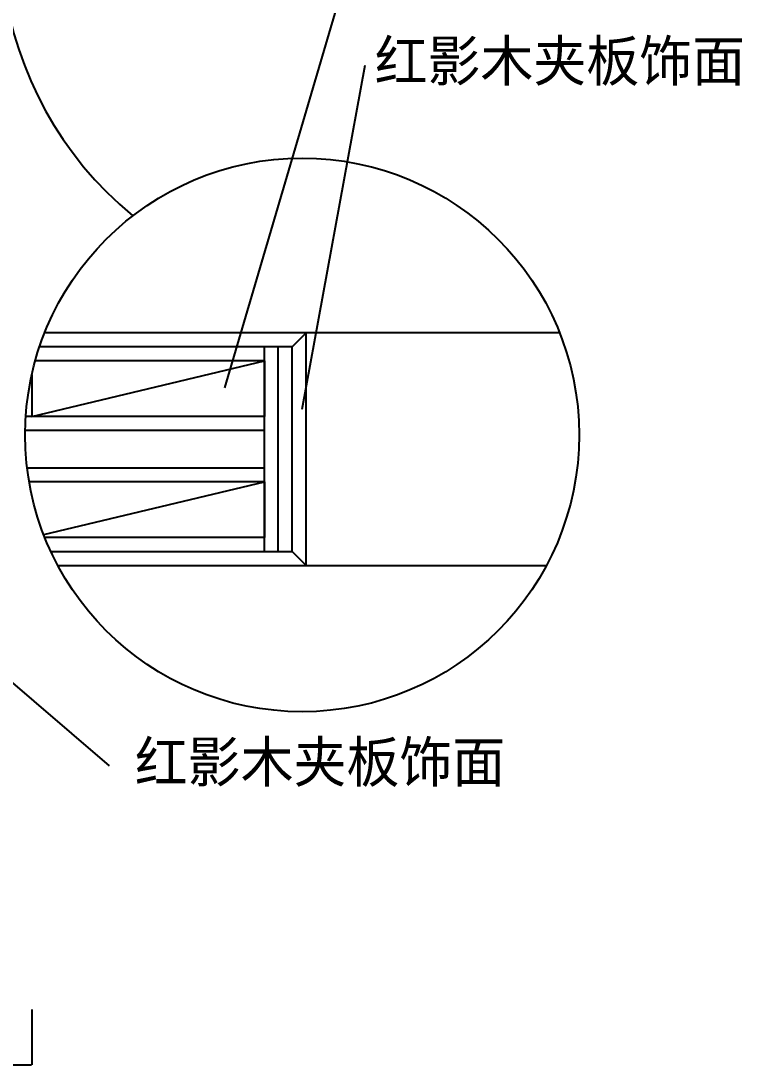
# Model space of a CAD drawing. Header units: metres. Extents: x -105 to 5826, y 5073 to 8638.
# Drawn here: x 4585 to 5826, y 5428 to 7225 of the extents above; entities that cross this region are included whole.
import ezdxf

# ---------------------------------------------------------------- set-up
doc = ezdxf.new("R2010")
doc.units = ezdxf.units.M
for name, color, linetype in [('2', 2, 'Continuous'), ('3', 3, 'Continuous'), ('4', 4, 'Continuous'), ('7', 7, 'Continuous'), ('BH', 3, 'Continuous'), ('DIM', 3, 'Continuous'), ('TEXT', 3, 'Continuous')]:
    doc.layers.add(name, color=color, linetype=linetype)
doc.dimstyles.get("Standard").update_dxf_attribs({"dimtxt": 2.5, "dimasz": 2.5, "dimexe": 1.25, "dimexo": 0.625, "dimtad": 1, "dimcen": 2.5, "dimazin": 3, "dimtfac": 1, "dimtmove": 0, "dimatfit": 3})

# ---------------------------------------------------------------- blocks, each defined once
blk = doc.blocks.new('*D2')
for p, q in [((4255.8, 5523.7), (4255.8, 5428.7)), ((4603.8, 5523.7), (4603.8, 5428.7)), ((4256.05, 5428.7), (4428.3, 5428.7)), ((4431.3, 5428.7), (4603.55, 5428.7))]:
    blk.add_line(p, q)
at = {"layer": 'Defpoints'}
for p in [(4255.8, 5523.7), (4603.8, 5523.7), (4255.8, 5428.7)]:
    blk.add_point(p, dxfattribs=at)
at = {"layer": 'DIM', "insert": (4429.8, 5428.7), "char_height": 1, "attachment_point": 5}
blk.add_mtext('348', dxfattribs=at)

msp = doc.modelspace()

# ---------------------------------------------------------------- linework, layer by layer
at = {"layer": '2'}
for p, q in [((5511.7, 6687.93), (4626.15, 6687.93)), ((5075.98, 6287.93), (5075.98, 6687.93)), ((4648.81, 6287.93), (5489.04, 6287.93))]:
    msp.add_line(p, q, dxfattribs=at)
at = {"layer": '4'}
for p, q in [((5051.98, 6663.93), (5075.98, 6687.93)), ((5051.98, 6663.93), (4617.37, 6663.93)), ((5051.98, 6311.93), (5051.98, 6663.93)), ((4636.84, 6311.93), (5051.98, 6311.93)), ((5051.98, 6311.93), (5075.98, 6287.93))]:
    msp.add_line(p, q, dxfattribs=at)
at = {"layer": '7'}
for p, q in [((5003.98, 6311.93), (5003.98, 6663.93)), ((5027.98, 6311.93), (5027.98, 6663.93)), ((5003.98, 6519.93), (4592.67, 6519.93)), ((4595.97, 6455.93), (5003.98, 6455.93))]:
    msp.add_line(p, q, dxfattribs=at)
at = {"layer": 'BH'}
for p, q in [((5003.98, 6639.93), (4610.01, 6639.93)), ((5003.98, 6543.93), (4593.66, 6543.93)), ((5003.98, 6431.93), (4599.45, 6431.93)), ((5003.98, 6335.93), (4626.5, 6335.93))]:
    msp.add_line(p, q, dxfattribs=at)
msp.add_lwpolyline([(4502.92, 8033.63, -0.61), (4661.33, 7728.91, 0.39), (4777.82, 6889.37, 1.73)], format="xyb", dxfattribs=at)
for points in [[(4603.98, 6615.8), (4603.98, 6543.93), (5003.98, 6639.93), (5003.98, 6543.93)], [(4624.56, 6340.87), (5003.98, 6431.93), (5003.98, 6335.93)]]:
    msp.add_lwpolyline(points, dxfattribs=at)
at = {"layer": 'DIM'}
msp.add_circle((5068.92, 6512.37), 476.31, dxfattribs=at)

# ---------------------------------------------------------------- texts
at = {"layer": 'TEXT'}
for p in [(5193.56, 7120.91), (4781.1, 5914.61)]:
    msp.add_text('红影木夹板饰面', height=70, dxfattribs=at).set_placement(p)

# ---------------------------------------------------------------- dimensions: what is measured, and where the dimension line sits
at = {"layer": 'DIM'}
dim = msp.add_linear_dim(base=(4255.8, 5428.7), p1=(4255.8, 5523.7), p2=(4603.8, 5523.7), dimstyle='Standard', dxfattribs=at)
dim.commit()
dim.dimension.update_dxf_attribs({"geometry": '*D2', "text_midpoint": (4429.8, 5428.7)})

# ---------------------------------------------------------------- leaders
at = {"layer": '3'}
msp.add_leader([(4173.04, 6427.83), (4736.82, 5943.01)], dimstyle='Standard', dxfattribs=at)
at = {"layer": 'DIM'}
for points in [[(4935.75, 6593.52), (5140, 7287.36)], [(5069.13, 6556.68), (5177.21, 7148.66)]]:
    msp.add_leader(points, dimstyle='Standard', dxfattribs=at)

doc.saveas('drawing.dxf')
